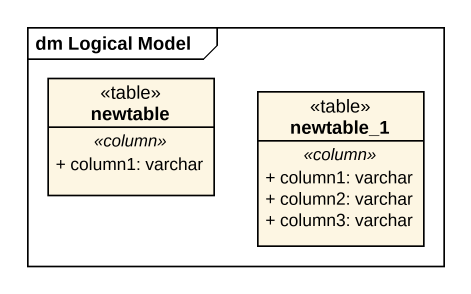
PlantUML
@startuml
mainframe dm Logical Model
hide circle
hide empty members
skinparam classAttributeIconSize 0
class newtable <<table>> {
  .. <<column>> ..
  + column1: varchar
}
class newtable_1 <<table>> {
  .. <<column>> ..
  + column1: varchar
  + column2: varchar
  + column3: varchar
}
@enduml
